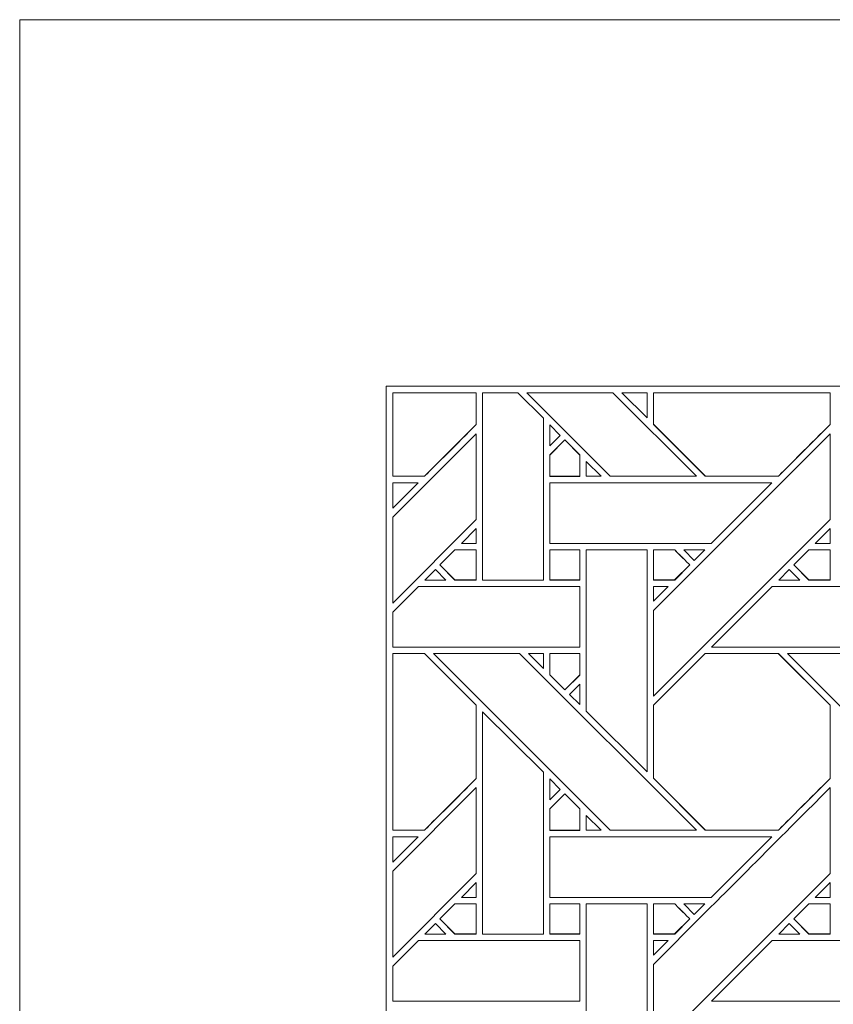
# Model space of a CAD drawing. Header units: inches. Extents: x 2.4 to 22.4, y -0.9 to 19.1.
# Drawn here: x 2.383 to 4.564, y 16.456 to 19.095 of the extents above; entities that cross this region are included whole.
import ezdxf

# ---------------------------------------------------------------- set-up
doc = ezdxf.new("R2010")
doc.units = ezdxf.units.IN
doc.header["$MEASUREMENT"] = 0
doc.layers.add('Design', color=7, linetype='Continuous', lineweight=0)

msp = doc.modelspace()

# ---------------------------------------------------------------- linework, layer by layer
at = {"layer": 'Design'}
for points, knots in [([(2.3829, 19.0948), (2.3829, 19.0948), (2.3829, -0.9052), (2.3829, -0.9052), (2.3829, -0.9052), (22.3829, -0.9052), (22.3829, -0.9052), (22.3829, -0.9052), (22.3829, 19.0948), (22.3829, 19.0948), (22.3829, 19.0948), (2.3829, 19.0948), (2.3829, 19.0948)], [0, 0, 0, 0, 1, 1, 1, 2, 2, 2, 3, 3, 3, 4, 4, 4, 4]), ([(3.3653, 18.1123), (3.3653, 18.1123), (3.3653, 0.0772), (3.3653, 0.0772), (3.3653, 0.0772), (21.4004, 0.0772), (21.4004, 0.0772), (21.4004, 0.0772), (21.4004, 18.1123), (21.4004, 18.1123), (21.4004, 18.1123), (3.3653, 18.1123), (3.3653, 18.1123)], [0, 0, 0, 0, 1, 1, 1, 2, 2, 2, 3, 3, 3, 4, 4, 4, 4]), ([(3.6066, 18.0098), (3.5888, 17.9919), (3.4769, 17.8801), (3.4679, 17.8711), (3.4679, 17.8711), (3.3829, 17.8711), (3.3829, 17.8711), (3.3829, 17.8711), (3.3829, 18.0948), (3.3829, 18.0948), (3.3829, 18.0948), (3.6066, 18.0948), (3.6066, 18.0948), (3.6066, 18.0948), (3.6066, 18.0098), (3.6066, 18.0098)], [0, 0, 0, 0, 1, 1, 1, 2, 2, 2, 3, 3, 3, 4, 4, 4, 5, 5, 5, 5]), ([(3.6068, 18.0948), (3.6068, 18.0948), (3.6068, 18.0097), (3.6068, 18.0097), (3.5886, 17.9914), (3.4768, 17.8797), (3.4681, 17.871), (3.4681, 17.871), (3.3829, 17.871), (3.3829, 17.871), (3.3829, 17.871), (3.3829, 18.0948), (3.3829, 18.0948), (3.3829, 18.0948), (3.6068, 18.0948), (3.6068, 18.0948)], [0, 0, 0, 0, 1, 1, 1, 2, 2, 2, 3, 3, 3, 4, 4, 4, 5, 5, 5, 5]), ([(3.7183, 18.0948), (3.7183, 18.0948), (3.7867, 18.0266), (3.7867, 18.0266), (3.7867, 18.0266), (3.7867, 17.593), (3.7867, 17.593), (3.7867, 17.593), (3.6239, 17.593), (3.6239, 17.593), (3.6239, 17.593), (3.6239, 18.0948), (3.6239, 18.0948), (3.6239, 18.0948), (3.7183, 18.0948), (3.7183, 18.0948)], [0, 0, 0, 0, 1, 1, 1, 2, 2, 2, 3, 3, 3, 4, 4, 4, 5, 5, 5, 5]), ([(4.1969, 17.871), (4.1969, 17.871), (3.9658, 17.871), (3.9658, 17.871), (3.9658, 17.871), (3.7421, 18.0948), (3.7421, 18.0948), (3.7421, 18.0948), (3.9731, 18.0948), (3.9731, 18.0948), (3.9731, 18.0948), (4.1969, 17.871), (4.1969, 17.871)], [0, 0, 0, 0, 1, 1, 1, 2, 2, 2, 3, 3, 3, 4, 4, 4, 4]), ([(4.0647, 18.0948), (4.0647, 18.0948), (4.0647, 18.0274), (4.0647, 18.0274), (4.0647, 18.0274), (3.9973, 18.0948), (3.9973, 18.0948), (3.9973, 18.0948), (4.0647, 18.0948), (4.0647, 18.0948)], [0, 0, 0, 0, 1, 1, 1, 2, 2, 2, 3, 3, 3, 3]), ([(4.5554, 18.0098), (4.5376, 17.9919), (4.4256, 17.8801), (4.4167, 17.8711), (4.4167, 17.8711), (4.2209, 17.8711), (4.2209, 17.8711), (4.2209, 17.8711), (4.0817, 18.0104), (4.0817, 18.0104), (4.0817, 18.0104), (4.0817, 18.0948), (4.0817, 18.0948), (4.0817, 18.0948), (4.5554, 18.0948), (4.5554, 18.0948), (4.5554, 18.0948), (4.5554, 18.0098), (4.5554, 18.0098)], [0, 0, 0, 0, 1, 1, 1, 2, 2, 2, 3, 3, 3, 4, 4, 4, 5, 5, 5, 6, 6, 6, 6]), ([(4.5555, 18.0948), (4.5555, 18.0948), (4.5555, 18.0097), (4.5555, 18.0097), (4.5374, 17.9914), (4.4255, 17.8797), (4.4168, 17.871), (4.4168, 17.871), (4.2211, 17.871), (4.2211, 17.871), (4.2211, 17.871), (4.0818, 18.0102), (4.0818, 18.0102), (4.0818, 18.0102), (4.0818, 18.0948), (4.0818, 18.0948), (4.0818, 18.0948), (4.5555, 18.0948), (4.5555, 18.0948)], [0, 0, 0, 0, 1, 1, 1, 2, 2, 2, 3, 3, 3, 4, 4, 4, 5, 5, 5, 6, 6, 6, 6]), ([(3.804, 17.9524), (3.804, 17.9524), (3.804, 18.0091), (3.804, 18.0091), (3.804, 18.0091), (3.8322, 17.9806), (3.8322, 17.9806), (3.8322, 17.9806), (3.804, 17.9524), (3.804, 17.9524)], [0, 0, 0, 0, 1, 1, 1, 2, 2, 2, 3, 3, 3, 3]), ([(3.6068, 17.9852), (3.6068, 17.9852), (3.6068, 17.7552), (3.6068, 17.7552), (3.6068, 17.7552), (3.3829, 17.5313), (3.3829, 17.5313), (3.3829, 17.5313), (3.3829, 17.7612), (3.3829, 17.7612), (3.3829, 17.7612), (3.6068, 17.9852), (3.6068, 17.9852)], [0, 0, 0, 0, 1, 1, 1, 2, 2, 2, 3, 3, 3, 4, 4, 4, 4]), ([(4.5555, 17.7552), (4.5555, 17.7552), (4.0818, 17.2815), (4.0818, 17.2815), (4.0818, 17.2815), (4.0818, 17.5116), (4.0818, 17.5116), (4.0818, 17.5116), (4.5555, 17.9852), (4.5555, 17.9852), (4.5555, 17.9852), (4.5555, 17.7552), (4.5555, 17.7552)], [0, 0, 0, 0, 1, 1, 1, 2, 2, 2, 3, 3, 3, 4, 4, 4, 4]), ([(3.8038, 17.8709), (3.8038, 17.8709), (3.8038, 17.9282), (3.8038, 17.9282), (3.8038, 17.9282), (3.8442, 17.9685), (3.8442, 17.9685), (3.8442, 17.9685), (3.8845, 17.9282), (3.8845, 17.9282), (3.8845, 17.9282), (3.8845, 17.8709), (3.8845, 17.8709), (3.8845, 17.8709), (3.8038, 17.8709), (3.8038, 17.8709)], [0, 0, 0, 0, 1, 1, 1, 2, 2, 2, 3, 3, 3, 4, 4, 4, 5, 5, 5, 5]), ([(3.8443, 17.9683), (3.8443, 17.9683), (3.8847, 17.928), (3.8847, 17.928), (3.8847, 17.928), (3.8847, 17.8707), (3.8847, 17.8707), (3.8847, 17.8707), (3.804, 17.8707), (3.804, 17.8707), (3.804, 17.8707), (3.804, 17.928), (3.804, 17.928), (3.804, 17.928), (3.8443, 17.9683), (3.8443, 17.9683)], [0, 0, 0, 0, 1, 1, 1, 2, 2, 2, 3, 3, 3, 4, 4, 4, 5, 5, 5, 5]), ([(3.9019, 17.871), (3.9019, 17.871), (3.9019, 17.9107), (3.9019, 17.9107), (3.9019, 17.9107), (3.9416, 17.871), (3.9416, 17.871), (3.9416, 17.871), (3.9019, 17.871), (3.9019, 17.871)], [0, 0, 0, 0, 1, 1, 1, 2, 2, 2, 3, 3, 3, 3]), ([(3.451, 17.8537), (3.451, 17.8537), (3.3829, 17.7856), (3.3829, 17.7856), (3.3829, 17.7856), (3.3829, 17.8537), (3.3829, 17.8537), (3.3829, 17.8537), (3.451, 17.8537), (3.451, 17.8537)], [0, 0, 0, 0, 1, 1, 1, 2, 2, 2, 3, 3, 3, 3]), ([(4.3997, 17.8537), (4.3997, 17.8537), (4.237, 17.691), (4.237, 17.691), (4.237, 17.691), (3.804, 17.691), (3.804, 17.691), (3.804, 17.691), (3.804, 17.8537), (3.804, 17.8537), (3.804, 17.8537), (4.3997, 17.8537), (4.3997, 17.8537)], [0, 0, 0, 0, 1, 1, 1, 2, 2, 2, 3, 3, 3, 4, 4, 4, 4]), ([(3.567, 17.691), (3.567, 17.691), (3.6068, 17.7308), (3.6068, 17.7308), (3.6068, 17.7308), (3.6068, 17.691), (3.6068, 17.691), (3.6068, 17.691), (3.567, 17.691), (3.567, 17.691)], [0, 0, 0, 0, 1, 1, 1, 2, 2, 2, 3, 3, 3, 3]), ([(4.5157, 17.691), (4.5157, 17.691), (4.5555, 17.7308), (4.5555, 17.7308), (4.5555, 17.7308), (4.5555, 17.691), (4.5555, 17.691), (4.5555, 17.691), (4.5157, 17.691), (4.5157, 17.691)], [0, 0, 0, 0, 1, 1, 1, 2, 2, 2, 3, 3, 3, 3]), ([(3.5495, 17.5931), (3.5495, 17.5931), (3.5092, 17.6335), (3.5092, 17.6335), (3.5092, 17.6335), (3.5496, 17.6739), (3.5496, 17.6739), (3.5496, 17.6739), (3.6066, 17.6739), (3.6066, 17.6739), (3.6066, 17.6739), (3.6066, 17.5931), (3.6066, 17.5931), (3.6066, 17.5931), (3.5495, 17.5931), (3.5495, 17.5931)], [0, 0, 0, 0, 1, 1, 1, 2, 2, 2, 3, 3, 3, 4, 4, 4, 5, 5, 5, 5]), ([(3.5093, 17.6333), (3.5093, 17.6333), (3.5498, 17.6738), (3.5498, 17.6738), (3.5498, 17.6738), (3.6068, 17.6738), (3.6068, 17.6738), (3.6068, 17.6738), (3.6068, 17.593), (3.6068, 17.593), (3.6068, 17.593), (3.5497, 17.593), (3.5497, 17.593), (3.5497, 17.593), (3.5093, 17.6333), (3.5093, 17.6333)], [0, 0, 0, 0, 1, 1, 1, 2, 2, 2, 3, 3, 3, 4, 4, 4, 5, 5, 5, 5]), ([(3.8038, 17.5931), (3.8038, 17.5931), (3.8038, 17.6739), (3.8038, 17.6739), (3.8038, 17.6739), (3.8841, 17.6739), (3.8841, 17.6739), (3.8841, 17.6739), (3.8841, 17.5931), (3.8841, 17.5931), (3.8841, 17.5931), (3.8038, 17.5931), (3.8038, 17.5931)], [0, 0, 0, 0, 1, 1, 1, 2, 2, 2, 3, 3, 3, 4, 4, 4, 4]), ([(3.804, 17.6737), (3.804, 17.6737), (3.8842, 17.6737), (3.8842, 17.6737), (3.8842, 17.6737), (3.8842, 17.593), (3.8842, 17.593), (3.8842, 17.593), (3.804, 17.593), (3.804, 17.593), (3.804, 17.593), (3.804, 17.6737), (3.804, 17.6737)], [0, 0, 0, 0, 1, 1, 1, 2, 2, 2, 3, 3, 3, 4, 4, 4, 4]), ([(4.0647, 17.6737), (4.0647, 17.6737), (4.0647, 17.0786), (4.0647, 17.0786), (4.0647, 17.0786), (3.9018, 17.2415), (3.9018, 17.2415), (3.9018, 17.2415), (3.9018, 17.6737), (3.9018, 17.6737), (3.9018, 17.6737), (4.0647, 17.6737), (4.0647, 17.6737)], [0, 0, 0, 0, 1, 1, 1, 2, 2, 2, 3, 3, 3, 4, 4, 4, 4]), ([(4.0817, 17.5931), (4.0817, 17.5931), (4.0817, 17.6739), (4.0817, 17.6739), (4.0817, 17.6739), (4.1388, 17.6739), (4.1388, 17.6739), (4.1439, 17.6688), (4.1747, 17.638), (4.1791, 17.6335), (4.1791, 17.6335), (4.1387, 17.5931), (4.1387, 17.5931), (4.1387, 17.5931), (4.0817, 17.5931), (4.0817, 17.5931)], [0, 0, 0, 0, 1, 1, 1, 2, 2, 2, 3, 3, 3, 4, 4, 4, 5, 5, 5, 5]), ([(4.1792, 17.6334), (4.1792, 17.6334), (4.1388, 17.593), (4.1388, 17.593), (4.1388, 17.593), (4.0818, 17.593), (4.0818, 17.593), (4.0818, 17.593), (4.0818, 17.6737), (4.0818, 17.6737), (4.0818, 17.6737), (4.1389, 17.6737), (4.1389, 17.6737), (4.1441, 17.6686), (4.1748, 17.6378), (4.1792, 17.6334)], [0, 0, 0, 0, 1, 1, 1, 2, 2, 2, 3, 3, 3, 4, 4, 4, 5, 5, 5, 5]), ([(4.1633, 17.6737), (4.1633, 17.6737), (4.2197, 17.6737), (4.2197, 17.6737), (4.2197, 17.6737), (4.1915, 17.6456), (4.1915, 17.6456), (4.1915, 17.6456), (4.1633, 17.6737), (4.1633, 17.6737)], [0, 0, 0, 0, 1, 1, 1, 2, 2, 2, 3, 3, 3, 3]), ([(4.4983, 17.5931), (4.4983, 17.5931), (4.4579, 17.6335), (4.4579, 17.6335), (4.4579, 17.6335), (4.4983, 17.6739), (4.4983, 17.6739), (4.4983, 17.6739), (4.5554, 17.6739), (4.5554, 17.6739), (4.5554, 17.6739), (4.5554, 17.5931), (4.5554, 17.5931), (4.5554, 17.5931), (4.4983, 17.5931), (4.4983, 17.5931)], [0, 0, 0, 0, 1, 1, 1, 2, 2, 2, 3, 3, 3, 4, 4, 4, 5, 5, 5, 5]), ([(4.5555, 17.593), (4.5555, 17.593), (4.4984, 17.593), (4.4984, 17.593), (4.4984, 17.593), (4.4581, 17.6333), (4.4581, 17.6333), (4.4581, 17.6333), (4.4985, 17.6738), (4.4985, 17.6738), (4.4985, 17.6738), (4.5555, 17.6738), (4.5555, 17.6738), (4.5555, 17.6738), (4.5555, 17.593), (4.5555, 17.593)], [0, 0, 0, 0, 1, 1, 1, 2, 2, 2, 3, 3, 3, 4, 4, 4, 5, 5, 5, 5]), ([(3.5255, 17.593), (3.5255, 17.593), (3.4689, 17.593), (3.4689, 17.593), (3.4689, 17.593), (3.4972, 17.6212), (3.4972, 17.6212), (3.4972, 17.6212), (3.5255, 17.593), (3.5255, 17.593)], [0, 0, 0, 0, 1, 1, 1, 2, 2, 2, 3, 3, 3, 3]), ([(4.4177, 17.593), (4.4177, 17.593), (4.4459, 17.6212), (4.4459, 17.6212), (4.4459, 17.6212), (4.4742, 17.593), (4.4742, 17.593), (4.4742, 17.593), (4.4177, 17.593), (4.4177, 17.593)], [0, 0, 0, 0, 1, 1, 1, 2, 2, 2, 3, 3, 3, 3]), ([(3.4518, 17.5758), (3.4518, 17.5758), (3.8842, 17.5758), (3.8842, 17.5758), (3.8842, 17.5758), (3.8842, 17.413), (3.8842, 17.413), (3.8842, 17.413), (3.3829, 17.413), (3.3829, 17.413), (3.3829, 17.413), (3.3829, 17.5069), (3.3829, 17.5069), (3.3829, 17.5069), (3.4518, 17.5758), (3.4518, 17.5758)], [0, 0, 0, 0, 1, 1, 1, 2, 2, 2, 3, 3, 3, 4, 4, 4, 5, 5, 5, 5]), ([(4.1217, 17.5758), (4.1217, 17.5758), (4.0818, 17.536), (4.0818, 17.536), (4.0818, 17.536), (4.0818, 17.5758), (4.0818, 17.5758), (4.0818, 17.5758), (4.1217, 17.5758), (4.1217, 17.5758)], [0, 0, 0, 0, 1, 1, 1, 2, 2, 2, 3, 3, 3, 3]), ([(4.833, 17.5758), (4.833, 17.5758), (4.833, 17.413), (4.833, 17.413), (4.833, 17.413), (4.2377, 17.413), (4.2377, 17.413), (4.2377, 17.413), (4.4005, 17.5758), (4.4005, 17.5758), (4.4005, 17.5758), (4.833, 17.5758), (4.833, 17.5758)], [0, 0, 0, 0, 1, 1, 1, 2, 2, 2, 3, 3, 3, 4, 4, 4, 4]), ([(3.3829, 16.9224), (3.3829, 16.9224), (3.3829, 17.396), (3.3829, 17.396), (3.3829, 17.396), (3.4679, 17.396), (3.4679, 17.396), (3.4679, 17.396), (3.6066, 17.2573), (3.6066, 17.2573), (3.6066, 17.2573), (3.6066, 17.0611), (3.6066, 17.0611), (3.5888, 17.0431), (3.4769, 16.9314), (3.4679, 16.9224), (3.4679, 16.9224), (3.3829, 16.9224), (3.3829, 16.9224)], [0, 0, 0, 0, 1, 1, 1, 2, 2, 2, 3, 3, 3, 4, 4, 4, 5, 5, 5, 6, 6, 6, 6]), ([(3.468, 17.3959), (3.468, 17.3959), (3.6068, 17.2571), (3.6068, 17.2571), (3.6068, 17.2571), (3.6068, 17.0609), (3.6068, 17.0609), (3.5887, 17.0427), (3.4768, 16.931), (3.4681, 16.9222), (3.4681, 16.9222), (3.3829, 16.9222), (3.3829, 16.9222), (3.3829, 16.9222), (3.3829, 17.3959), (3.3829, 17.3959), (3.3829, 17.3959), (3.468, 17.3959), (3.468, 17.3959)], [0, 0, 0, 0, 1, 1, 1, 2, 2, 2, 3, 3, 3, 4, 4, 4, 5, 5, 5, 6, 6, 6, 6]), ([(3.4923, 17.3959), (3.4923, 17.3959), (3.7232, 17.3959), (3.7232, 17.3959), (3.7232, 17.3959), (4.1969, 16.9222), (4.1969, 16.9222), (4.1969, 16.9222), (3.9658, 16.9222), (3.9658, 16.9222), (3.9658, 16.9222), (3.4923, 17.3959), (3.4923, 17.3959)], [0, 0, 0, 0, 1, 1, 1, 2, 2, 2, 3, 3, 3, 4, 4, 4, 4]), ([(3.7473, 17.3959), (3.7473, 17.3959), (3.7868, 17.3959), (3.7868, 17.3959), (3.7868, 17.3959), (3.7868, 17.356), (3.7868, 17.356), (3.7868, 17.356), (3.7473, 17.3959), (3.7473, 17.3959)], [0, 0, 0, 0, 1, 1, 1, 2, 2, 2, 3, 3, 3, 3]), ([(3.8841, 17.396), (3.8841, 17.396), (3.8841, 17.3384), (3.8841, 17.3384), (3.8841, 17.3384), (3.8441, 17.2985), (3.8441, 17.2985), (3.8441, 17.2985), (3.8038, 17.3388), (3.8038, 17.3388), (3.8038, 17.3388), (3.8038, 17.396), (3.8038, 17.396), (3.8038, 17.396), (3.8841, 17.396), (3.8841, 17.396)], [0, 0, 0, 0, 1, 1, 1, 2, 2, 2, 3, 3, 3, 4, 4, 4, 5, 5, 5, 5]), ([(3.8443, 17.2983), (3.8443, 17.2983), (3.804, 17.3387), (3.804, 17.3387), (3.804, 17.3387), (3.804, 17.3959), (3.804, 17.3959), (3.804, 17.3959), (3.8842, 17.3959), (3.8842, 17.3959), (3.8842, 17.3959), (3.8842, 17.3383), (3.8842, 17.3383), (3.8842, 17.3383), (3.8443, 17.2983), (3.8443, 17.2983)], [0, 0, 0, 0, 1, 1, 1, 2, 2, 2, 3, 3, 3, 4, 4, 4, 5, 5, 5, 5]), ([(4.2204, 17.396), (4.2204, 17.396), (4.4166, 17.396), (4.4166, 17.396), (4.4166, 17.396), (4.5554, 17.2573), (4.5554, 17.2573), (4.5554, 17.2573), (4.5554, 17.0611), (4.5554, 17.0611), (4.5376, 17.0431), (4.4256, 16.9314), (4.4167, 16.9224), (4.4167, 16.9224), (4.2209, 16.9224), (4.2209, 16.9224), (4.2209, 16.9224), (4.0817, 17.0616), (4.0817, 17.0616), (4.0817, 17.0616), (4.0817, 17.2573), (4.0817, 17.2573), (4.0817, 17.2573), (4.2204, 17.396), (4.2204, 17.396)], [0, 0, 0, 0, 1, 1, 1, 2, 2, 2, 3, 3, 3, 4, 4, 4, 5, 5, 5, 6, 6, 6, 7, 7, 7, 8, 8, 8, 8]), ([(4.5555, 17.2571), (4.5555, 17.2571), (4.5555, 17.0609), (4.5555, 17.0609), (4.5377, 17.043), (4.4258, 16.9313), (4.4168, 16.9222), (4.4168, 16.9222), (4.2211, 16.9222), (4.2211, 16.9222), (4.2211, 16.9222), (4.0818, 17.0615), (4.0818, 17.0615), (4.0818, 17.0615), (4.0818, 17.2571), (4.0818, 17.2571), (4.0818, 17.2571), (4.2206, 17.3959), (4.2206, 17.3959), (4.2206, 17.3959), (4.4168, 17.3959), (4.4168, 17.3959), (4.4168, 17.3959), (4.5555, 17.2571), (4.5555, 17.2571)], [0, 0, 0, 0, 1, 1, 1, 2, 2, 2, 3, 3, 3, 4, 4, 4, 5, 5, 5, 6, 6, 6, 7, 7, 7, 8, 8, 8, 8]), ([(5.1456, 16.9222), (5.1456, 16.9222), (4.9146, 16.9222), (4.9146, 16.9222), (4.9146, 16.9222), (4.441, 17.3959), (4.441, 17.3959), (4.441, 17.3959), (4.6719, 17.3959), (4.6719, 17.3959), (4.6719, 17.3959), (5.1456, 16.9222), (5.1456, 16.9222)], [0, 0, 0, 0, 1, 1, 1, 2, 2, 2, 3, 3, 3, 4, 4, 4, 4]), ([(3.8842, 17.314), (3.8842, 17.314), (3.8842, 17.2589), (3.8842, 17.2589), (3.8842, 17.2589), (3.8565, 17.2863), (3.8565, 17.2863), (3.8565, 17.2863), (3.8842, 17.314), (3.8842, 17.314)], [0, 0, 0, 0, 1, 1, 1, 2, 2, 2, 3, 3, 3, 3]), ([(3.7867, 16.6442), (3.7867, 16.6442), (3.6239, 16.6442), (3.6239, 16.6442), (3.6239, 16.6442), (3.6239, 17.2401), (3.6239, 17.2401), (3.6239, 17.2401), (3.7867, 17.0779), (3.7867, 17.0779), (3.7867, 17.0779), (3.7867, 16.6442), (3.7867, 16.6442)], [0, 0, 0, 0, 1, 1, 1, 2, 2, 2, 3, 3, 3, 4, 4, 4, 4]), ([(3.804, 17.0037), (3.804, 17.0037), (3.804, 17.0604), (3.804, 17.0604), (3.804, 17.0604), (3.8322, 17.0318), (3.8322, 17.0318), (3.8322, 17.0318), (3.804, 17.0037), (3.804, 17.0037)], [0, 0, 0, 0, 1, 1, 1, 2, 2, 2, 3, 3, 3, 3]), ([(3.6068, 17.0365), (3.6068, 17.0365), (3.6068, 16.8065), (3.6068, 16.8065), (3.6068, 16.8065), (3.3829, 16.5825), (3.3829, 16.5825), (3.3829, 16.5825), (3.3829, 16.8125), (3.3829, 16.8125), (3.3829, 16.8125), (3.6068, 17.0365), (3.6068, 17.0365)], [0, 0, 0, 0, 1, 1, 1, 2, 2, 2, 3, 3, 3, 4, 4, 4, 4]), ([(4.2182, 16.6992), (4.2675, 16.7483), (4.5, 16.981), (4.5555, 17.0365), (4.5555, 17.0365), (4.5555, 16.8065), (4.5555, 16.8065), (4.5555, 16.8065), (4.0818, 16.3328), (4.0818, 16.3328), (4.0818, 16.3328), (4.0818, 16.5629), (4.0818, 16.5629), (4.0818, 16.5629), (4.2182, 16.6992), (4.2182, 16.6992)], [0, 0, 0, 0, 1, 1, 1, 2, 2, 2, 3, 3, 3, 4, 4, 4, 5, 5, 5, 5]), ([(3.8038, 16.9221), (3.8038, 16.9221), (3.8038, 16.9794), (3.8038, 16.9794), (3.8038, 16.9794), (3.8442, 17.0198), (3.8442, 17.0198), (3.8442, 17.0198), (3.8845, 16.9794), (3.8845, 16.9794), (3.8845, 16.9794), (3.8845, 16.9221), (3.8845, 16.9221), (3.8845, 16.9221), (3.8038, 16.9221), (3.8038, 16.9221)], [0, 0, 0, 0, 1, 1, 1, 2, 2, 2, 3, 3, 3, 4, 4, 4, 5, 5, 5, 5]), ([(3.8443, 17.0196), (3.8443, 17.0196), (3.8847, 16.9793), (3.8847, 16.9793), (3.8847, 16.9793), (3.8847, 16.922), (3.8847, 16.922), (3.8847, 16.922), (3.804, 16.922), (3.804, 16.922), (3.804, 16.922), (3.804, 16.9793), (3.804, 16.9793), (3.804, 16.9793), (3.8443, 17.0196), (3.8443, 17.0196)], [0, 0, 0, 0, 1, 1, 1, 2, 2, 2, 3, 3, 3, 4, 4, 4, 5, 5, 5, 5]), ([(3.9416, 16.9222), (3.9416, 16.9222), (3.9019, 16.9222), (3.9019, 16.9222), (3.9019, 16.9222), (3.9019, 16.962), (3.9019, 16.962), (3.9019, 16.962), (3.9416, 16.9222), (3.9416, 16.9222)], [0, 0, 0, 0, 1, 1, 1, 2, 2, 2, 3, 3, 3, 3]), ([(3.451, 16.905), (3.451, 16.905), (3.3829, 16.8369), (3.3829, 16.8369), (3.3829, 16.8369), (3.3829, 16.905), (3.3829, 16.905), (3.3829, 16.905), (3.451, 16.905), (3.451, 16.905)], [0, 0, 0, 0, 1, 1, 1, 2, 2, 2, 3, 3, 3, 3]), ([(3.804, 16.905), (3.804, 16.905), (4.3997, 16.905), (4.3997, 16.905), (4.3997, 16.905), (4.237, 16.7423), (4.237, 16.7423), (4.237, 16.7423), (3.804, 16.7423), (3.804, 16.7423), (3.804, 16.7423), (3.804, 16.905), (3.804, 16.905)], [0, 0, 0, 0, 1, 1, 1, 2, 2, 2, 3, 3, 3, 4, 4, 4, 4]), ([(3.567, 16.7423), (3.567, 16.7423), (3.6068, 16.7821), (3.6068, 16.7821), (3.6068, 16.7821), (3.6068, 16.7423), (3.6068, 16.7423), (3.6068, 16.7423), (3.567, 16.7423), (3.567, 16.7423)], [0, 0, 0, 0, 1, 1, 1, 2, 2, 2, 3, 3, 3, 3]), ([(4.5158, 16.7423), (4.5158, 16.7423), (4.5555, 16.7821), (4.5555, 16.7821), (4.5555, 16.7821), (4.5555, 16.7423), (4.5555, 16.7423), (4.5555, 16.7423), (4.5158, 16.7423), (4.5158, 16.7423)], [0, 0, 0, 0, 1, 1, 1, 2, 2, 2, 3, 3, 3, 3]), ([(3.5495, 16.6444), (3.5495, 16.6444), (3.5092, 16.6847), (3.5092, 16.6847), (3.5092, 16.6847), (3.5496, 16.7252), (3.5496, 16.7252), (3.5496, 16.7252), (3.6066, 16.7252), (3.6066, 16.7252), (3.6066, 16.7252), (3.6066, 16.6444), (3.6066, 16.6444), (3.6066, 16.6444), (3.5495, 16.6444), (3.5495, 16.6444)], [0, 0, 0, 0, 1, 1, 1, 2, 2, 2, 3, 3, 3, 4, 4, 4, 5, 5, 5, 5]), ([(3.5093, 16.6846), (3.5093, 16.6846), (3.5498, 16.725), (3.5498, 16.725), (3.5498, 16.725), (3.6068, 16.725), (3.6068, 16.725), (3.6068, 16.725), (3.6068, 16.6442), (3.6068, 16.6442), (3.6068, 16.6442), (3.5497, 16.6442), (3.5497, 16.6442), (3.5497, 16.6442), (3.5093, 16.6846), (3.5093, 16.6846)], [0, 0, 0, 0, 1, 1, 1, 2, 2, 2, 3, 3, 3, 4, 4, 4, 5, 5, 5, 5]), ([(3.8038, 16.7251), (3.8038, 16.7251), (3.8841, 16.7251), (3.8841, 16.7251), (3.8841, 16.7251), (3.8841, 16.6444), (3.8841, 16.6444), (3.8841, 16.6444), (3.8038, 16.6444), (3.8038, 16.6444), (3.8038, 16.6444), (3.8038, 16.7251), (3.8038, 16.7251)], [0, 0, 0, 0, 1, 1, 1, 2, 2, 2, 3, 3, 3, 4, 4, 4, 4]), ([(3.804, 16.725), (3.804, 16.725), (3.8842, 16.725), (3.8842, 16.725), (3.8842, 16.725), (3.8842, 16.6442), (3.8842, 16.6442), (3.8842, 16.6442), (3.804, 16.6442), (3.804, 16.6442), (3.804, 16.6442), (3.804, 16.725), (3.804, 16.725)], [0, 0, 0, 0, 1, 1, 1, 2, 2, 2, 3, 3, 3, 4, 4, 4, 4]), ([(4.0647, 16.725), (4.0647, 16.725), (4.0647, 16.1299), (4.0647, 16.1299), (4.0647, 16.1299), (3.9018, 16.2928), (3.9018, 16.2928), (3.9018, 16.2928), (3.9018, 16.725), (3.9018, 16.725), (3.9018, 16.725), (4.0647, 16.725), (4.0647, 16.725)], [0, 0, 0, 0, 1, 1, 1, 2, 2, 2, 3, 3, 3, 4, 4, 4, 4]), ([(4.1388, 16.7251), (4.1439, 16.72), (4.1747, 16.6892), (4.1791, 16.6848), (4.1791, 16.6848), (4.1387, 16.6444), (4.1387, 16.6444), (4.1387, 16.6444), (4.0817, 16.6444), (4.0817, 16.6444), (4.0817, 16.6444), (4.0817, 16.7251), (4.0817, 16.7251), (4.0817, 16.7251), (4.1388, 16.7251), (4.1388, 16.7251)], [0, 0, 0, 0, 1, 1, 1, 2, 2, 2, 3, 3, 3, 4, 4, 4, 5, 5, 5, 5]), ([(4.1792, 16.6847), (4.1792, 16.6847), (4.1388, 16.6442), (4.1388, 16.6442), (4.1388, 16.6442), (4.0818, 16.6442), (4.0818, 16.6442), (4.0818, 16.6442), (4.0818, 16.725), (4.0818, 16.725), (4.0818, 16.725), (4.1389, 16.725), (4.1389, 16.725), (4.1441, 16.7198), (4.1749, 16.689), (4.1792, 16.6847)], [0, 0, 0, 0, 1, 1, 1, 2, 2, 2, 3, 3, 3, 4, 4, 4, 5, 5, 5, 5]), ([(4.1633, 16.725), (4.1633, 16.725), (4.2197, 16.725), (4.2197, 16.725), (4.2197, 16.725), (4.1915, 16.6968), (4.1915, 16.6968), (4.1915, 16.6968), (4.1633, 16.725), (4.1633, 16.725)], [0, 0, 0, 0, 1, 1, 1, 2, 2, 2, 3, 3, 3, 3]), ([(4.4983, 16.6444), (4.4983, 16.6444), (4.4579, 16.6847), (4.4579, 16.6847), (4.4579, 16.6847), (4.4983, 16.7252), (4.4983, 16.7252), (4.4983, 16.7252), (4.5554, 16.7252), (4.5554, 16.7252), (4.5554, 16.7252), (4.5554, 16.6444), (4.5554, 16.6444), (4.5554, 16.6444), (4.4983, 16.6444), (4.4983, 16.6444)], [0, 0, 0, 0, 1, 1, 1, 2, 2, 2, 3, 3, 3, 4, 4, 4, 5, 5, 5, 5]), ([(4.5555, 16.725), (4.5555, 16.725), (4.5555, 16.6442), (4.5555, 16.6442), (4.5555, 16.6442), (4.4984, 16.6442), (4.4984, 16.6442), (4.4984, 16.6442), (4.4581, 16.6846), (4.4581, 16.6846), (4.4581, 16.6846), (4.4985, 16.725), (4.4985, 16.725), (4.4985, 16.725), (4.5555, 16.725), (4.5555, 16.725)], [0, 0, 0, 0, 1, 1, 1, 2, 2, 2, 3, 3, 3, 4, 4, 4, 5, 5, 5, 5]), ([(3.5255, 16.6442), (3.5255, 16.6442), (3.4689, 16.6442), (3.4689, 16.6442), (3.4689, 16.6442), (3.4972, 16.6725), (3.4972, 16.6725), (3.4972, 16.6725), (3.5255, 16.6442), (3.5255, 16.6442)], [0, 0, 0, 0, 1, 1, 1, 2, 2, 2, 3, 3, 3, 3]), ([(4.4742, 16.6442), (4.4742, 16.6442), (4.4177, 16.6442), (4.4177, 16.6442), (4.4177, 16.6442), (4.4459, 16.6725), (4.4459, 16.6725), (4.4459, 16.6725), (4.4742, 16.6442), (4.4742, 16.6442)], [0, 0, 0, 0, 1, 1, 1, 2, 2, 2, 3, 3, 3, 3]), ([(3.4518, 16.6271), (3.4518, 16.6271), (3.8842, 16.6271), (3.8842, 16.6271), (3.8842, 16.6271), (3.8842, 16.4643), (3.8842, 16.4643), (3.8842, 16.4643), (3.3829, 16.4643), (3.3829, 16.4643), (3.3829, 16.4643), (3.3829, 16.5582), (3.3829, 16.5582), (3.3829, 16.5582), (3.4518, 16.6271), (3.4518, 16.6271)], [0, 0, 0, 0, 1, 1, 1, 2, 2, 2, 3, 3, 3, 4, 4, 4, 5, 5, 5, 5]), ([(4.1217, 16.6271), (4.1217, 16.6271), (4.0818, 16.5873), (4.0818, 16.5873), (4.0818, 16.5873), (4.0818, 16.6271), (4.0818, 16.6271), (4.0818, 16.6271), (4.1217, 16.6271), (4.1217, 16.6271)], [0, 0, 0, 0, 1, 1, 1, 2, 2, 2, 3, 3, 3, 3]), ([(4.833, 16.6271), (4.833, 16.6271), (4.833, 16.4643), (4.833, 16.4643), (4.833, 16.4643), (4.2377, 16.4643), (4.2377, 16.4643), (4.2377, 16.4643), (4.4005, 16.6271), (4.4005, 16.6271), (4.4005, 16.6271), (4.833, 16.6271), (4.833, 16.6271)], [0, 0, 0, 0, 1, 1, 1, 2, 2, 2, 3, 3, 3, 4, 4, 4, 4])]:
    msp.add_open_spline(points, degree=3, knots=knots, dxfattribs=at)

doc.saveas('drawing.dxf')
